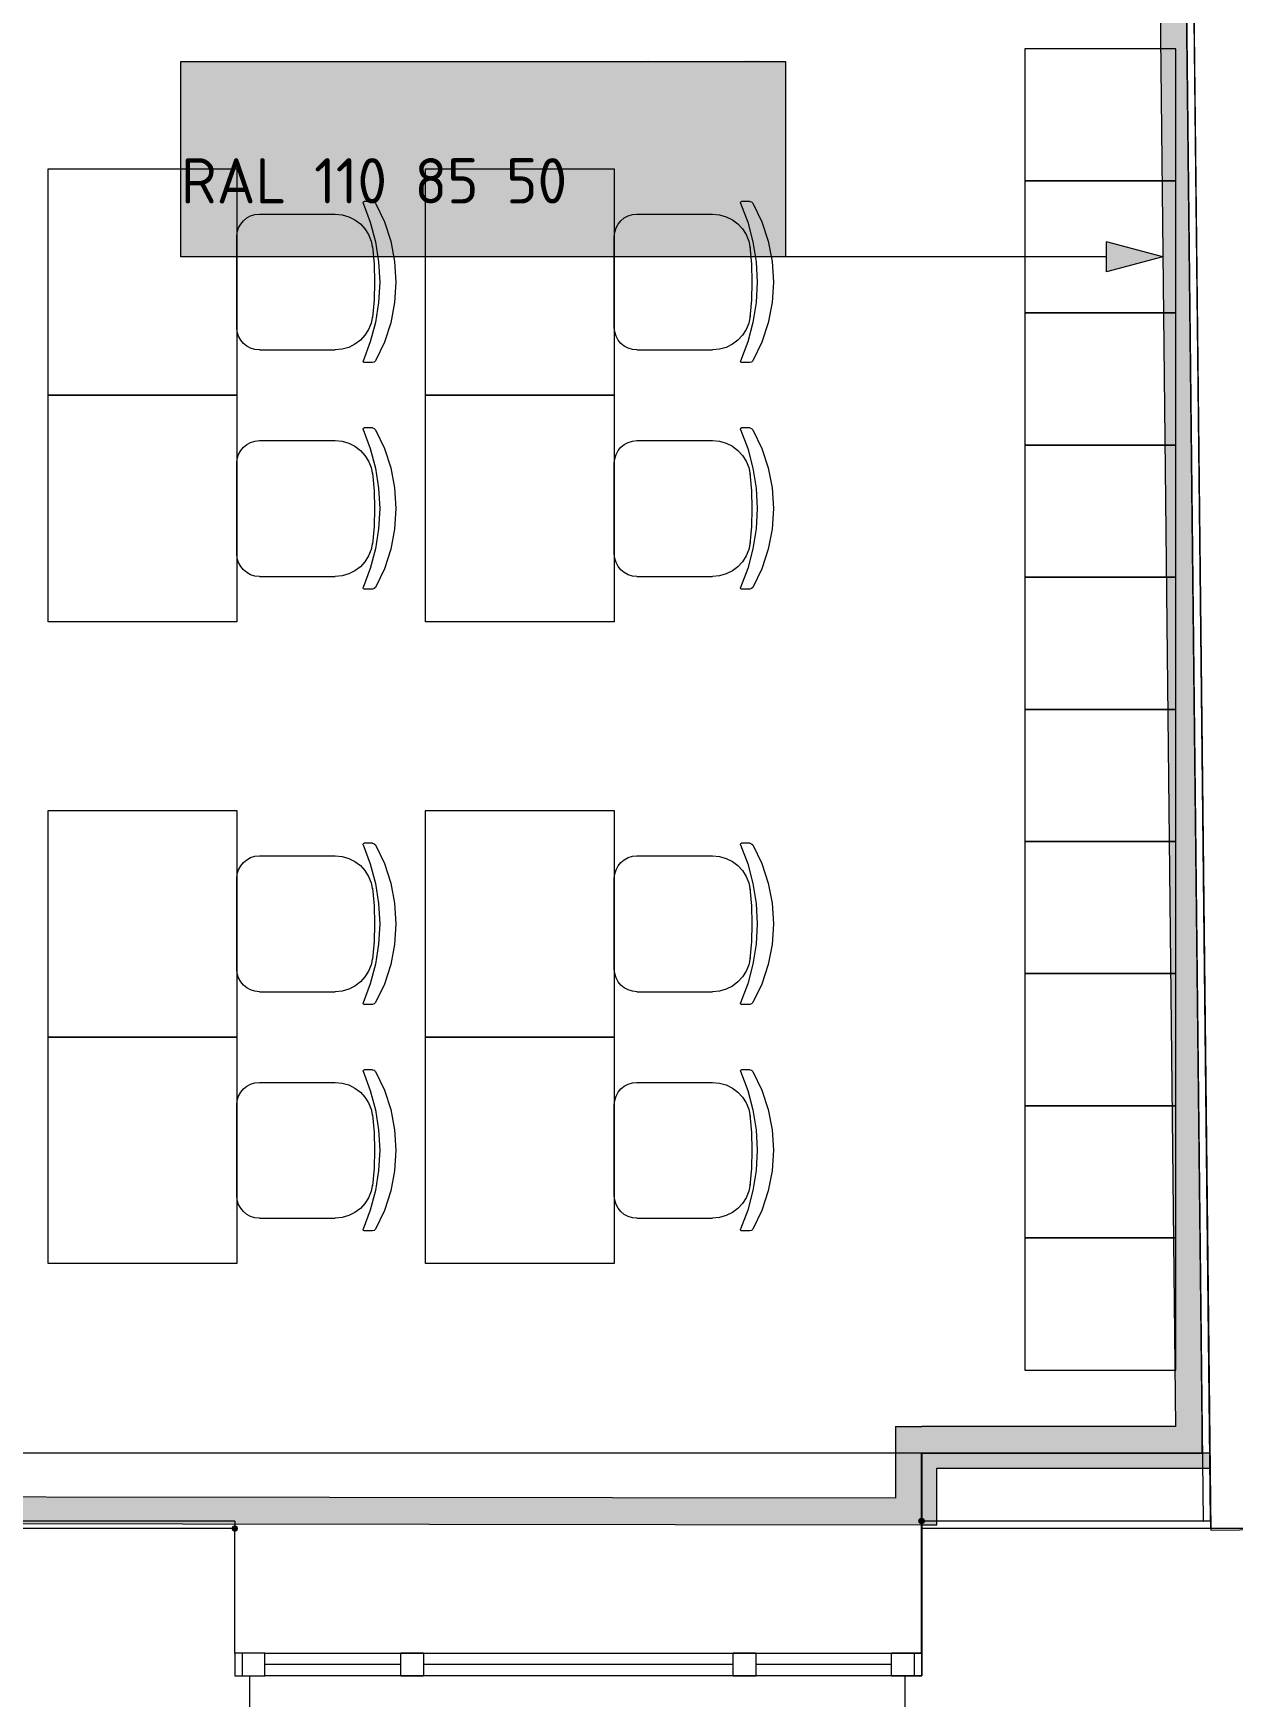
# Model space of a CAD drawing. Header units: millimetres. Extents: x 0 to 1189, y 0 to 841.
# Drawn here: x 688.58 to 720.36, y 307.45 to 351.51 of the extents above; entities that cross this region are included whole.
import ezdxf

# ---------------------------------------------------------------- set-up
doc = ezdxf.new("R2010")
doc.units = ezdxf.units.MM

msp = doc.modelspace()

# ---------------------------------------------------------------- hatches: boundary and pattern name
at = {"true_color": 0xdcd214}
h = msp.add_hatch(color=52, dxfattribs=at)
h.dxf.hatch_style = 2
h.paths.add_polyline_path([(718.346097, 360.418321), (719.046099, 360.418321), (719.544099, 314.604251), (718.844098, 314.604251)])
at = {"true_color": 0xffffff}
h = msp.add_hatch(color=7, dxfattribs=at)
h.dxf.hatch_style = 2
h.paths.add_polyline_path([(692.493058, 350.769307), (708.507082, 350.769307), (708.507082, 345.592299), (692.493058, 345.592299)])
at = {"true_color": 0x0077b0}
h = msp.add_hatch(color=144, dxfattribs=at)
h.paths.add_polyline_path([(705.275293, 349.373292), (705.275293, 350.180271), (705.245803, 350.336954), (705.156782, 350.468006), (705.028142, 350.554409), (704.871804, 350.583761), (704.715328, 350.554409), (704.58407, 350.468006), (704.496633, 350.336954), (704.468314, 350.180271), (704.468314, 349.373292), (704.496633, 349.216954), (704.58407, 349.088314), (704.715328, 348.999293), (704.871804, 348.969802), (705.028142, 348.999293), (705.156782, 349.088314), (705.245803, 349.216954)])
h.paths.add_polyline_path([(705.475936, 349.373292), (705.464782, 349.252636), (705.431356, 349.14061), (705.375709, 349.037576), (705.297893, 348.943895), (705.206125, 348.866596), (705.104072, 348.812086), (704.992408, 348.779797), (704.871804, 348.76916), (704.750071, 348.779797), (704.638364, 348.812086), (704.536165, 348.866596), (704.442958, 348.943895), (704.365228, 349.037576), (704.309771, 349.14061), (704.276534, 349.252636), (704.265467, 349.373292), (704.265467, 350.180271), (704.276534, 350.302004), (704.309771, 350.413711), (704.365228, 350.51591), (704.442958, 350.609117), (704.536165, 350.686933), (704.638364, 350.74258), (704.750071, 350.776006), (704.871804, 350.787159), (704.99246, 350.776049), (705.104486, 350.742924), (705.20752, 350.688096), (705.301201, 350.611873), (705.377105, 350.518235), (705.43177, 350.415089), (705.464834, 350.302434), (705.475936, 350.180271)])
h = msp.add_hatch(color=144, dxfattribs=at)
h.dxf.hatch_style = 2
h.paths.add_polyline_path([(707.800005, 349.776782), (707.596607, 349.776782), (707.523088, 349.802069), (707.497939, 349.878205), (707.523088, 349.954342), (707.596607, 349.979629), (707.800005, 349.979629), (707.916932, 350.002367), (708.014428, 350.067272), (708.080574, 350.165182), (708.102071, 350.281695), (708.080574, 350.398621), (708.014428, 350.496118), (707.916932, 350.562263), (707.800005, 350.583761), (707.396516, 350.583761), (707.320379, 350.609255), (707.295092, 350.685184), (707.320379, 350.761597), (707.396516, 350.787159), (707.800005, 350.787159), (707.900438, 350.778125), (707.993688, 350.750848), (708.07898, 350.705071), (708.155539, 350.640536), (708.220505, 350.562065), (708.267229, 350.475792), (708.295453, 350.38218), (708.304918, 350.281695), (708.292292, 350.162684), (708.254344, 350.055559), (708.190972, 349.960629), (708.102071, 349.878205), (708.190972, 349.795781), (708.254344, 349.700852), (708.292292, 349.593727), (708.304918, 349.474716), (708.304918, 349.271317), (708.295453, 349.171272), (708.267229, 349.078668), (708.220505, 348.993505), (708.155539, 348.915783), (708.077818, 348.851248), (707.992655, 348.805471), (707.900051, 348.778195), (707.800005, 348.76916), (707.396516, 348.76916), (707.320379, 348.793069), (707.295092, 348.867828), (707.320379, 348.94424), (707.396516, 348.969802), (707.800005, 348.969802), (707.916932, 348.992609), (708.014428, 349.059651), (708.080574, 349.156527), (708.102071, 349.274073), (708.102071, 349.474716), (708.080574, 349.591642), (708.014428, 349.689138), (707.916932, 349.755284)])
h = msp.add_hatch(color=144, dxfattribs=at)
h.dxf.hatch_style = 2
h.paths.add_polyline_path([(706.788918, 349.271317), (705.981939, 349.271317), (705.905802, 349.29688), (705.880515, 349.373292), (705.905802, 349.449429), (705.981939, 349.474716), (706.788918, 349.474716), (706.865055, 349.449429), (706.890342, 349.373292), (706.865055, 349.29688)])
h = msp.add_hatch(color=144, dxfattribs=at)
h.dxf.hatch_style = 2
h.paths.add_polyline_path([(718.507098, 345.592299), (717.014095, 345.192298), (717.014095, 345.992299)])
at = {"true_color": 0xf1d696}
h = msp.add_hatch(color=41, dxfattribs=at)
h.dxf.hatch_style = 2
h.paths.add_polyline_path([(711.419087, 314.604251), (712.119088, 314.604251), (712.119088, 313.90425)])
h = msp.add_hatch(color=41, dxfattribs=at)
h.dxf.hatch_style = 2
h.paths.add_polyline_path([(711.419087, 313.90425), (711.419087, 314.604251), (712.119088, 313.90425)])
h = msp.add_hatch(color=41, dxfattribs=at)
h.dxf.hatch_style = 2
h.paths.add_polyline_path([(718.844098, 314.604251), (718.851098, 313.90425), (712.119088, 313.90425), (712.119088, 314.604251)])
h = msp.add_hatch(color=41, dxfattribs=at)
h.dxf.hatch_style = 2
h.paths.add_polyline_path([(718.844098, 314.604251), (719.544099, 314.604251), (719.551099, 313.90425)])
h = msp.add_hatch(color=41, dxfattribs=at)
h.dxf.hatch_style = 2
h.paths.add_polyline_path([(719.551099, 313.90425), (718.851098, 313.90425), (718.844098, 314.604251)])
h = msp.add_hatch(color=41, dxfattribs=at)
h.dxf.hatch_style = 2
h.paths.add_polyline_path([(711.419087, 313.90425), (712.119088, 313.90425), (712.119088, 312.704248), (711.419087, 312.705248)])
h = msp.add_hatch(color=7)
h.dxf.hatch_style = 2
h.paths.add_polyline_path([(712.519089, 312.004247), (712.119088, 312.004247), (712.119088, 313.90425), (712.519089, 313.90425)])
h = msp.add_hatch(color=7)
h.dxf.hatch_style = 2
h.paths.add_polyline_path([(719.7511, 313.90425), (719.7551, 313.50425), (712.519089, 313.50425), (712.519089, 313.90425)])
h = msp.add_hatch(color=41, dxfattribs=at)
h.dxf.hatch_style = 2
h.paths.add_polyline_path([(711.419087, 312.705248), (711.419087, 312.005247), (666.419018, 312.063247), (666.419018, 312.763249)])
h = msp.add_hatch(color=41, dxfattribs=at)
h.dxf.hatch_style = 2
h.paths.add_polyline_path([(711.419087, 312.705248), (712.119088, 312.704248), (712.119088, 312.004247)])
h = msp.add_hatch(color=41, dxfattribs=at)
h.dxf.hatch_style = 2
h.paths.add_polyline_path([(712.119088, 312.004247), (711.419087, 312.005247), (711.419087, 312.705248)])
h = msp.add_hatch(color=7)
h.dxf.hatch_style = 2
h.paths.add_polyline_path([(693.91906, 311.994247), (693.855498, 311.96781), (693.82906, 311.904247), (693.855498, 311.840685), (693.91906, 311.814247), (693.982623, 311.840685), (694.00906, 311.904247), (693.982623, 311.96781)])
h = msp.add_hatch(color=7)
h.dxf.hatch_style = 2
h.paths.add_polyline_path([(712.109088, 312.194248), (712.045525, 312.16781), (712.019088, 312.104248), (712.045525, 312.040685), (712.109088, 312.014247), (712.119088, 312.014247), (712.182651, 312.040685), (712.209088, 312.104248), (712.182651, 312.16781), (712.119088, 312.194248)])

# ---------------------------------------------------------------- linework, layer by layer
at = {"color": 7, "lineweight": 0}
for points in [[(719.118099, 371.398338), (719.7731, 311.862247)], [(719.7711, 312.105248), (719.127099, 371.410338)], [(719.038099, 361.118322), (719.571099, 312.102248)], [(719.544099, 314.604251), (719.038099, 361.118322)], [(718.346097, 360.418321), (718.844098, 314.604251)], [(711.419087, 314.604251), (712.119088, 314.604251)], [(711.419087, 314.604251), (711.419087, 312.705248)], [(718.844098, 314.604251), (712.119088, 314.604251)], [(719.551099, 313.90425), (719.544099, 314.604251)], [(712.109088, 313.90425), (665.719017, 313.90425)], [(712.109088, 308.604242), (712.109088, 313.90425)], [(719.7511, 313.90425), (712.119088, 313.90425)], [(712.119088, 313.90425), (712.119088, 311.904247)], [(712.119088, 312.704248), (712.119088, 313.90425)], [(712.119088, 313.90425), (719.551099, 313.90425)], [(712.519089, 313.50425), (719.7551, 313.50425)], [(712.519089, 312.004247), (712.519089, 313.50425)], [(711.419087, 312.705248), (666.419018, 312.763249)], [(712.119088, 312.004247), (712.119088, 312.704248)], [(666.419018, 312.063247), (712.119088, 312.004247)], [(693.91906, 312.104248), (683.919045, 312.104248)], [(693.91906, 312.104248), (693.91906, 311.904247)], [(719.7731, 312.104248), (712.119088, 312.104248)], [(712.119088, 312.004247), (712.519089, 312.004247)], [(719.571099, 312.102248), (719.7711, 312.105248)], [(719.7731, 311.904247), (719.7731, 312.104248)], [(693.91906, 311.904247), (683.919045, 311.904247)], [(693.91906, 308.604242), (693.91906, 311.904247)], [(712.119088, 311.904247), (712.119088, 308.604242)], [(723.573105, 311.904247), (712.119088, 311.904247)], [(719.7731, 311.862247), (723.573105, 311.904247)], [(694.719061, 308.604242), (693.91906, 308.604242)], [(693.91906, 308.604242), (693.91906, 308.004241)], [(694.719061, 308.604242), (693.91906, 308.604242)], [(693.91906, 308.604242), (693.91906, 308.004241)], [(694.11906, 308.604242), (694.11906, 308.004241)], [(694.719061, 308.004241), (694.719061, 308.604242)], [(694.719061, 308.604242), (698.319067, 308.604242)], [(698.319067, 308.004241), (698.319067, 308.604242)], [(698.319067, 308.604242), (698.919068, 308.604242)], [(698.919068, 308.604242), (698.319067, 308.604242)], [(698.919068, 308.604242), (698.919068, 308.004241)], [(698.919068, 308.604242), (707.11908, 308.604242)], [(707.11908, 308.004241), (707.11908, 308.604242)], [(707.11908, 308.604242), (707.719081, 308.604242)], [(707.719081, 308.604242), (707.11908, 308.604242)], [(707.719081, 308.604242), (707.719081, 308.004241)], [(707.719081, 308.604242), (711.319087, 308.604242)], [(711.319087, 308.004241), (711.319087, 308.604242)], [(711.319087, 308.604242), (712.119088, 308.604242)], [(712.119088, 308.604242), (711.319087, 308.604242)], [(711.919088, 308.604242), (711.919088, 308.004241)], [(712.119088, 308.604242), (712.119088, 308.004241)], [(712.119088, 308.004241), (712.119088, 308.604242)], [(698.319067, 308.304242), (694.719061, 308.304242)], [(707.11908, 308.304242), (698.919068, 308.304242)], [(711.319087, 308.304242), (707.719081, 308.304242)], [(693.91906, 308.004241), (694.719061, 308.004241)], [(693.91906, 308.004241), (694.719061, 308.004241)], [(694.319061, 306.804239), (694.319061, 308.004241)], [(698.319067, 308.004241), (694.719061, 308.004241)], [(698.919068, 308.004241), (698.319067, 308.004241)], [(698.319067, 308.004241), (698.919068, 308.004241)], [(707.11908, 308.004241), (698.919068, 308.004241)], [(707.719081, 308.004241), (707.11908, 308.004241)], [(707.11908, 308.004241), (707.719081, 308.004241)], [(711.319087, 308.004241), (707.719081, 308.004241)], [(712.119088, 308.004241), (711.319087, 308.004241)], [(711.319087, 308.004241), (712.119088, 308.004241)], [(711.669087, 308.004241), (711.669087, 306.804239)]]:
    msp.add_lwpolyline(points, dxfattribs=at)
at = {"color": 144, "lineweight": 0, "true_color": 0x0077b0}
for points in [[(692.493058, 350.769307), (708.507082, 350.769307)], [(692.493058, 345.592299), (692.493058, 350.769307)], [(708.507082, 350.769307), (708.507082, 345.592299)], [(717.014095, 345.192298), (717.014095, 345.992299)], [(718.507098, 345.592299), (717.014095, 345.992299)], [(708.507082, 345.592299), (692.493058, 345.592299)], [(714.545092, 345.592299), (708.507082, 345.592299)], [(717.014095, 345.592299), (714.545092, 345.592299)], [(718.507098, 345.592299), (717.014095, 345.192298)]]:
    msp.add_lwpolyline(points, dxfattribs=at)
at = {"color": 253, "lineweight": 0, "true_color": 0x999999}
for points in [[(714.852092, 351.104307), (714.852092, 347.604302)], [(718.852098, 351.104307), (714.852092, 351.104307)], [(718.852098, 347.604302), (718.852098, 351.104307)], [(688.973053, 341.924293), (688.973053, 347.924302)], [(688.973053, 347.924302), (693.97306, 347.924302)], [(693.97306, 347.924302), (693.97306, 341.924293)], [(698.973068, 341.924293), (698.973068, 347.924302)], [(698.973068, 347.924302), (703.973076, 347.924302)], [(703.973076, 347.924302), (703.973076, 341.924293)], [(714.852092, 347.604302), (718.852098, 347.604302)], [(714.852092, 347.604302), (714.852092, 344.104296)], [(718.852098, 347.604302), (714.852092, 347.604302)], [(718.852098, 344.104296), (718.852098, 347.604302)], [(697.319065, 347.016301), (697.316065, 347.029301), (697.32469, 347.050676), (697.346065, 347.059301)], [(697.319065, 347.016301), (697.316065, 347.029301), (697.32469, 347.050676), (697.346065, 347.059301)], [(697.319065, 347.016301), (697.509581, 346.512659), (697.646941, 345.993174), (697.730113, 345.462252), (697.758066, 344.924298), (697.730113, 344.386484), (697.646941, 343.855796), (697.509581, 343.336358), (697.319065, 342.832294)], [(697.319065, 347.016301), (697.509581, 346.512659), (697.646941, 345.993174), (697.730113, 345.462252), (697.758066, 344.924298), (697.730113, 344.386484), (697.646941, 343.855796), (697.509581, 343.336358), (697.319065, 342.832294)], [(697.563066, 347.059301), (697.346065, 347.059301)], [(697.563066, 347.059301), (697.346065, 347.059301)], [(697.563066, 347.059301), (697.611066, 347.046676), (697.647066, 347.012301)], [(697.563066, 347.059301), (697.611066, 347.046676), (697.647066, 347.012301)], [(697.647066, 347.012301), (697.881363, 346.519269), (698.050691, 346.002799), (698.153457, 345.46908), (698.188067, 344.924298), (698.153457, 344.379937), (698.050691, 343.846171), (697.881363, 343.329467), (697.647066, 342.836294)], [(697.647066, 347.012301), (697.881363, 346.519269), (698.050691, 346.002799), (698.153457, 345.46908), (698.188067, 344.924298), (698.153457, 344.379937), (698.050691, 343.846171), (697.881363, 343.329467), (697.647066, 342.836294)], [(707.319081, 347.016301), (707.316081, 347.029301), (707.324706, 347.050676), (707.346081, 347.059301)], [(707.319081, 347.016301), (707.316081, 347.029301), (707.324706, 347.050676), (707.346081, 347.059301)], [(707.319081, 347.016301), (707.509597, 346.512659), (707.646956, 345.993174), (707.730128, 345.462252), (707.758081, 344.924298), (707.730128, 344.386484), (707.646956, 343.855796), (707.509597, 343.336358), (707.319081, 342.832294)], [(707.319081, 347.016301), (707.509597, 346.512659), (707.646956, 345.993174), (707.730128, 345.462252), (707.758081, 344.924298), (707.730128, 344.386484), (707.646956, 343.855796), (707.509597, 343.336358), (707.319081, 342.832294)], [(707.563081, 347.059301), (707.346081, 347.059301)], [(707.563081, 347.059301), (707.346081, 347.059301)], [(707.563081, 347.059301), (707.611081, 347.046676), (707.647081, 347.012301)], [(707.563081, 347.059301), (707.611081, 347.046676), (707.647081, 347.012301)], [(707.647081, 347.012301), (707.881378, 346.519269), (708.050707, 346.002799), (708.153473, 345.46908), (708.188082, 344.924298), (708.153473, 344.379937), (708.050707, 343.846171), (707.881378, 343.329467), (707.647081, 342.836294)], [(707.647081, 347.012301), (707.881378, 346.519269), (708.050707, 346.002799), (708.153473, 345.46908), (708.188082, 344.924298), (708.153473, 344.379937), (708.050707, 343.846171), (707.881378, 343.329467), (707.647081, 342.836294)], [(693.97306, 346.124299), (693.985224, 346.245401), (694.020123, 346.358112), (694.075365, 346.460042), (694.148561, 346.5488), (694.237318, 346.621996), (694.339248, 346.677238), (694.451959, 346.712136), (694.573061, 346.7243)], [(693.97306, 346.124299), (693.985224, 346.245401), (694.020123, 346.358112), (694.075365, 346.460042), (694.148561, 346.5488), (694.237318, 346.621996), (694.339248, 346.677238), (694.451959, 346.712136), (694.573061, 346.7243)], [(694.573061, 346.7243), (696.576064, 346.7243)], [(694.573061, 346.7243), (696.576064, 346.7243)], [(696.576064, 346.7243), (696.763973, 346.706587), (696.940643, 346.655535), (697.102618, 346.574271), (697.24644, 346.465925), (697.368653, 346.333626), (697.4658, 346.180503), (697.534423, 346.009684), (697.571066, 345.824299)], [(696.576064, 346.7243), (696.763973, 346.706587), (696.940643, 346.655535), (697.102618, 346.574271), (697.24644, 346.465925), (697.368653, 346.333626), (697.4658, 346.180503), (697.534423, 346.009684), (697.571066, 345.824299)], [(703.973076, 346.124299), (703.98524, 346.245401), (704.020138, 346.358112), (704.07538, 346.460042), (704.148576, 346.5488), (704.237334, 346.621996), (704.339264, 346.677238), (704.451975, 346.712136), (704.573076, 346.7243)], [(703.973076, 346.124299), (703.98524, 346.245401), (704.020138, 346.358112), (704.07538, 346.460042), (704.148576, 346.5488), (704.237334, 346.621996), (704.339264, 346.677238), (704.451975, 346.712136), (704.573076, 346.7243)], [(704.573076, 346.7243), (706.576079, 346.7243)], [(704.573076, 346.7243), (706.576079, 346.7243)], [(706.576079, 346.7243), (706.763988, 346.706587), (706.940658, 346.655535), (707.102633, 346.574271), (707.246456, 346.465925), (707.368669, 346.333626), (707.465815, 346.180503), (707.534438, 346.009684), (707.571081, 345.824299)], [(706.576079, 346.7243), (706.763988, 346.706587), (706.940658, 346.655535), (707.102633, 346.574271), (707.246456, 346.465925), (707.368669, 346.333626), (707.465815, 346.180503), (707.534438, 346.009684), (707.571081, 345.824299)], [(693.97306, 343.723296), (693.97306, 346.124299)], [(693.97306, 343.723296), (693.97306, 346.124299)], [(703.973076, 343.723296), (703.973076, 346.124299)], [(703.973076, 343.723296), (703.973076, 346.124299)], [(697.566066, 345.865299), (697.607441, 345.395923), (697.621066, 344.924298), (697.607441, 344.453047), (697.566066, 343.983296)], [(697.566066, 345.865299), (697.607441, 345.395923), (697.621066, 344.924298), (697.607441, 344.453047), (697.566066, 343.983296)], [(707.566081, 345.865299), (707.607456, 345.395923), (707.621081, 344.924298), (707.607456, 344.453047), (707.566081, 343.983296)], [(707.566081, 345.865299), (707.607456, 345.395923), (707.621081, 344.924298), (707.607456, 344.453047), (707.566081, 343.983296)], [(694.573061, 343.124295), (694.451959, 343.1365), (694.339248, 343.171498), (694.237318, 343.226863), (694.148561, 343.30017), (694.075365, 343.388993), (694.020123, 343.490905), (693.985224, 343.603481), (693.97306, 343.724296)], [(694.573061, 343.124295), (694.451959, 343.1365), (694.339248, 343.171498), (694.237318, 343.226863), (694.148561, 343.30017), (694.075365, 343.388993), (694.020123, 343.490905), (693.985224, 343.603481), (693.97306, 343.724296)], [(697.571066, 344.024296), (697.534423, 343.838911), (697.4658, 343.668093), (697.368653, 343.514969), (697.24644, 343.38267), (697.102618, 343.274324), (696.940643, 343.193061), (696.763973, 343.142008), (696.576064, 343.124295)], [(697.571066, 344.024296), (697.534423, 343.838911), (697.4658, 343.668093), (697.368653, 343.514969), (697.24644, 343.38267), (697.102618, 343.274324), (696.940643, 343.193061), (696.763973, 343.142008), (696.576064, 343.124295)], [(704.573076, 343.124295), (704.451975, 343.1365), (704.339264, 343.171498), (704.237334, 343.226863), (704.148576, 343.30017), (704.07538, 343.388993), (704.020138, 343.490905), (703.98524, 343.603481), (703.973076, 343.724296)], [(704.573076, 343.124295), (704.451975, 343.1365), (704.339264, 343.171498), (704.237334, 343.226863), (704.148576, 343.30017), (704.07538, 343.388993), (704.020138, 343.490905), (703.98524, 343.603481), (703.973076, 343.724296)], [(707.571081, 344.024296), (707.534438, 343.838911), (707.465815, 343.668093), (707.368669, 343.514969), (707.246456, 343.38267), (707.102633, 343.274324), (706.940658, 343.193061), (706.763988, 343.142008), (706.576079, 343.124295)], [(707.571081, 344.024296), (707.534438, 343.838911), (707.465815, 343.668093), (707.368669, 343.514969), (707.246456, 343.38267), (707.102633, 343.274324), (706.940658, 343.193061), (706.763988, 343.142008), (706.576079, 343.124295)], [(714.852092, 344.104296), (718.852098, 344.104296)], [(714.852092, 344.104296), (714.852092, 340.604291)], [(718.852098, 344.104296), (714.852092, 344.104296)], [(718.852098, 340.604291), (718.852098, 344.104296)], [(694.573061, 343.124295), (696.576064, 343.124295)], [(694.573061, 343.124295), (696.576064, 343.124295)], [(697.346065, 342.789294), (697.32469, 342.798294), (697.316065, 342.819294), (697.319065, 342.832294)], [(697.346065, 342.789294), (697.32469, 342.798294), (697.316065, 342.819294), (697.319065, 342.832294)], [(697.647066, 342.836294), (697.611066, 342.801919), (697.563066, 342.789294)], [(697.647066, 342.836294), (697.611066, 342.801919), (697.563066, 342.789294)], [(704.573076, 343.124295), (706.576079, 343.124295)], [(704.573076, 343.124295), (706.576079, 343.124295)], [(707.346081, 342.789294), (707.324706, 342.798294), (707.316081, 342.819294), (707.319081, 342.832294)], [(707.346081, 342.789294), (707.324706, 342.798294), (707.316081, 342.819294), (707.319081, 342.832294)], [(707.647081, 342.836294), (707.611081, 342.801919), (707.563081, 342.789294)], [(707.647081, 342.836294), (707.611081, 342.801919), (707.563081, 342.789294)], [(697.563066, 342.789294), (697.346065, 342.789294)], [(697.563066, 342.789294), (697.346065, 342.789294)], [(707.563081, 342.789294), (707.346081, 342.789294)], [(707.563081, 342.789294), (707.346081, 342.789294)], [(688.973053, 335.924284), (688.973053, 341.924293)], [(688.973053, 341.924293), (693.97306, 341.924293)], [(693.97306, 341.924293), (688.973053, 341.924293)], [(693.97306, 341.924293), (693.97306, 335.924284)], [(698.973068, 335.924284), (698.973068, 341.924293)], [(698.973068, 341.924293), (703.973076, 341.924293)], [(703.973076, 341.924293), (698.973068, 341.924293)], [(703.973076, 341.924293), (703.973076, 335.924284)], [(693.97306, 340.12429), (693.985224, 340.245392), (694.020123, 340.358103), (694.075365, 340.460033), (694.148561, 340.548791), (694.237318, 340.621986), (694.339248, 340.677229), (694.451959, 340.712127), (694.573061, 340.724291)], [(693.97306, 340.12429), (693.985224, 340.245392), (694.020123, 340.358103), (694.075365, 340.460033), (694.148561, 340.548791), (694.237318, 340.621986), (694.339248, 340.677229), (694.451959, 340.712127), (694.573061, 340.724291)], [(694.573061, 340.724291), (696.576064, 340.724291)], [(694.573061, 340.724291), (696.576064, 340.724291)], [(696.576064, 340.724291), (696.763973, 340.706578), (696.940643, 340.655526), (697.102618, 340.574262), (697.24644, 340.465916), (697.368653, 340.333617), (697.4658, 340.180494), (697.534423, 340.009675), (697.571066, 339.82429)], [(696.576064, 340.724291), (696.763973, 340.706578), (696.940643, 340.655526), (697.102618, 340.574262), (697.24644, 340.465916), (697.368653, 340.333617), (697.4658, 340.180494), (697.534423, 340.009675), (697.571066, 339.82429)], [(697.319065, 341.016292), (697.316065, 341.029292), (697.32469, 341.050667), (697.346065, 341.059292)], [(697.319065, 341.016292), (697.316065, 341.029292), (697.32469, 341.050667), (697.346065, 341.059292)], [(697.319065, 341.016292), (697.509581, 340.51265), (697.646941, 339.993165), (697.730113, 339.462242), (697.758066, 338.924288), (697.730113, 338.386475), (697.646941, 337.855787), (697.509581, 337.336349), (697.319065, 336.832285)], [(697.319065, 341.016292), (697.509581, 340.51265), (697.646941, 339.993165), (697.730113, 339.462242), (697.758066, 338.924288), (697.730113, 338.386475), (697.646941, 337.855787), (697.509581, 337.336349), (697.319065, 336.832285)], [(697.563066, 341.059292), (697.346065, 341.059292)], [(697.563066, 341.059292), (697.346065, 341.059292)], [(697.563066, 341.059292), (697.611066, 341.046667), (697.647066, 341.012292)], [(697.563066, 341.059292), (697.611066, 341.046667), (697.647066, 341.012292)], [(697.647066, 341.012292), (697.881363, 340.51926), (698.050691, 340.00279), (698.153457, 339.469071), (698.188067, 338.924288), (698.153457, 338.379928), (698.050691, 337.846162), (697.881363, 337.329458), (697.647066, 336.836285)], [(697.647066, 341.012292), (697.881363, 340.51926), (698.050691, 340.00279), (698.153457, 339.469071), (698.188067, 338.924288), (698.153457, 338.379928), (698.050691, 337.846162), (697.881363, 337.329458), (697.647066, 336.836285)], [(703.973076, 340.12429), (703.98524, 340.245392), (704.020138, 340.358103), (704.07538, 340.460033), (704.148576, 340.548791), (704.237334, 340.621986), (704.339264, 340.677229), (704.451975, 340.712127), (704.573076, 340.724291)], [(703.973076, 340.12429), (703.98524, 340.245392), (704.020138, 340.358103), (704.07538, 340.460033), (704.148576, 340.548791), (704.237334, 340.621986), (704.339264, 340.677229), (704.451975, 340.712127), (704.573076, 340.724291)], [(704.573076, 340.724291), (706.576079, 340.724291)], [(704.573076, 340.724291), (706.576079, 340.724291)], [(706.576079, 340.724291), (706.763988, 340.706578), (706.940658, 340.655526), (707.102633, 340.574262), (707.246456, 340.465916), (707.368669, 340.333617), (707.465815, 340.180494), (707.534438, 340.009675), (707.571081, 339.82429)], [(706.576079, 340.724291), (706.763988, 340.706578), (706.940658, 340.655526), (707.102633, 340.574262), (707.246456, 340.465916), (707.368669, 340.333617), (707.465815, 340.180494), (707.534438, 340.009675), (707.571081, 339.82429)], [(707.319081, 341.016292), (707.316081, 341.029292), (707.324706, 341.050667), (707.346081, 341.059292)], [(707.319081, 341.016292), (707.316081, 341.029292), (707.324706, 341.050667), (707.346081, 341.059292)], [(707.319081, 341.016292), (707.509597, 340.51265), (707.646956, 339.993165), (707.730128, 339.462242), (707.758081, 338.924288), (707.730128, 338.386475), (707.646956, 337.855787), (707.509597, 337.336349), (707.319081, 336.832285)], [(707.319081, 341.016292), (707.509597, 340.51265), (707.646956, 339.993165), (707.730128, 339.462242), (707.758081, 338.924288), (707.730128, 338.386475), (707.646956, 337.855787), (707.509597, 337.336349), (707.319081, 336.832285)], [(707.563081, 341.059292), (707.346081, 341.059292)], [(707.563081, 341.059292), (707.346081, 341.059292)], [(707.563081, 341.059292), (707.611081, 341.046667), (707.647081, 341.012292)], [(707.563081, 341.059292), (707.611081, 341.046667), (707.647081, 341.012292)], [(707.647081, 341.012292), (707.881378, 340.51926), (708.050707, 340.00279), (708.153473, 339.469071), (708.188082, 338.924288), (708.153473, 338.379928), (708.050707, 337.846162), (707.881378, 337.329458), (707.647081, 336.836285)], [(707.647081, 341.012292), (707.881378, 340.51926), (708.050707, 340.00279), (708.153473, 339.469071), (708.188082, 338.924288), (708.153473, 338.379928), (708.050707, 337.846162), (707.881378, 337.329458), (707.647081, 336.836285)], [(714.852092, 340.604291), (718.852098, 340.604291)], [(714.852092, 340.604291), (714.852092, 337.104286)], [(718.852098, 340.604291), (714.852092, 340.604291)], [(718.852098, 337.104286), (718.852098, 340.604291)], [(693.97306, 337.723287), (693.97306, 340.12429)], [(693.97306, 337.723287), (693.97306, 340.12429)], [(697.566066, 339.86529), (697.607441, 339.395914), (697.621066, 338.924288), (697.607441, 338.453038), (697.566066, 337.983287)], [(697.566066, 339.86529), (697.607441, 339.395914), (697.621066, 338.924288), (697.607441, 338.453038), (697.566066, 337.983287)], [(703.973076, 337.723287), (703.973076, 340.12429)], [(703.973076, 337.723287), (703.973076, 340.12429)], [(707.566081, 339.86529), (707.607456, 339.395914), (707.621081, 338.924288), (707.607456, 338.453038), (707.566081, 337.983287)], [(707.566081, 339.86529), (707.607456, 339.395914), (707.621081, 338.924288), (707.607456, 338.453038), (707.566081, 337.983287)], [(697.571066, 338.024287), (697.534423, 337.838902), (697.4658, 337.668083), (697.368653, 337.51496), (697.24644, 337.382661), (697.102618, 337.274315), (696.940643, 337.193051), (696.763973, 337.141999), (696.576064, 337.124286)], [(697.571066, 338.024287), (697.534423, 337.838902), (697.4658, 337.668083), (697.368653, 337.51496), (697.24644, 337.382661), (697.102618, 337.274315), (696.940643, 337.193051), (696.763973, 337.141999), (696.576064, 337.124286)], [(707.571081, 338.024287), (707.534438, 337.838902), (707.465815, 337.668083), (707.368669, 337.51496), (707.246456, 337.382661), (707.102633, 337.274315), (706.940658, 337.193051), (706.763988, 337.141999), (706.576079, 337.124286)], [(707.571081, 338.024287), (707.534438, 337.838902), (707.465815, 337.668083), (707.368669, 337.51496), (707.246456, 337.382661), (707.102633, 337.274315), (706.940658, 337.193051), (706.763988, 337.141999), (706.576079, 337.124286)], [(694.573061, 337.124286), (694.451959, 337.136491), (694.339248, 337.171489), (694.237318, 337.226854), (694.148561, 337.300161), (694.075365, 337.388983), (694.020123, 337.490896), (693.985224, 337.603472), (693.97306, 337.724287)], [(694.573061, 337.124286), (694.451959, 337.136491), (694.339248, 337.171489), (694.237318, 337.226854), (694.148561, 337.300161), (694.075365, 337.388983), (694.020123, 337.490896), (693.985224, 337.603472), (693.97306, 337.724287)], [(704.573076, 337.124286), (704.451975, 337.136491), (704.339264, 337.171489), (704.237334, 337.226854), (704.148576, 337.300161), (704.07538, 337.388983), (704.020138, 337.490896), (703.98524, 337.603472), (703.973076, 337.724287)], [(704.573076, 337.124286), (704.451975, 337.136491), (704.339264, 337.171489), (704.237334, 337.226854), (704.148576, 337.300161), (704.07538, 337.388983), (704.020138, 337.490896), (703.98524, 337.603472), (703.973076, 337.724287)], [(694.573061, 337.124286), (696.576064, 337.124286)], [(694.573061, 337.124286), (696.576064, 337.124286)], [(704.573076, 337.124286), (706.576079, 337.124286)], [(704.573076, 337.124286), (706.576079, 337.124286)], [(714.852092, 337.104286), (718.852098, 337.104286)], [(714.852092, 337.104286), (714.852092, 333.60428)], [(718.852098, 337.104286), (714.852092, 337.104286)], [(718.852098, 333.60428), (718.852098, 337.104286)], [(697.346065, 336.789285), (697.32469, 336.798285), (697.316065, 336.819285), (697.319065, 336.832285)], [(697.346065, 336.789285), (697.32469, 336.798285), (697.316065, 336.819285), (697.319065, 336.832285)], [(697.563066, 336.789285), (697.346065, 336.789285)], [(697.563066, 336.789285), (697.346065, 336.789285)], [(697.647066, 336.836285), (697.611066, 336.80191), (697.563066, 336.789285)], [(697.647066, 336.836285), (697.611066, 336.80191), (697.563066, 336.789285)], [(707.346081, 336.789285), (707.324706, 336.798285), (707.316081, 336.819285), (707.319081, 336.832285)], [(707.346081, 336.789285), (707.324706, 336.798285), (707.316081, 336.819285), (707.319081, 336.832285)], [(707.563081, 336.789285), (707.346081, 336.789285)], [(707.563081, 336.789285), (707.346081, 336.789285)], [(707.647081, 336.836285), (707.611081, 336.80191), (707.563081, 336.789285)], [(707.647081, 336.836285), (707.611081, 336.80191), (707.563081, 336.789285)], [(693.97306, 335.924284), (688.973053, 335.924284)], [(703.973076, 335.924284), (698.973068, 335.924284)], [(714.852092, 333.60428), (718.852098, 333.60428)], [(714.852092, 333.60428), (714.852092, 330.104275)], [(718.852098, 333.60428), (714.852092, 333.60428)], [(718.852098, 330.104275), (718.852098, 333.60428)], [(688.973053, 324.924267), (688.973053, 330.924276)], [(688.973053, 330.924276), (693.97306, 330.924276)], [(693.97306, 330.924276), (693.97306, 324.924267)], [(698.973068, 324.924267), (698.973068, 330.924276)], [(698.973068, 330.924276), (703.973076, 330.924276)], [(703.973076, 330.924276), (703.973076, 324.924267)], [(697.319065, 330.016275), (697.316065, 330.029275), (697.32469, 330.05065), (697.346065, 330.059275)], [(697.319065, 330.016275), (697.316065, 330.029275), (697.32469, 330.05065), (697.346065, 330.059275)], [(697.563066, 330.059275), (697.346065, 330.059275)], [(697.563066, 330.059275), (697.346065, 330.059275)], [(697.563066, 330.059275), (697.611066, 330.04665), (697.647066, 330.012275)], [(697.563066, 330.059275), (697.611066, 330.04665), (697.647066, 330.012275)], [(707.319081, 330.016275), (707.316081, 330.029275), (707.324706, 330.05065), (707.346081, 330.059275)], [(707.319081, 330.016275), (707.316081, 330.029275), (707.324706, 330.05065), (707.346081, 330.059275)], [(707.563081, 330.059275), (707.346081, 330.059275)], [(707.563081, 330.059275), (707.346081, 330.059275)], [(707.563081, 330.059275), (707.611081, 330.04665), (707.647081, 330.012275)], [(707.563081, 330.059275), (707.611081, 330.04665), (707.647081, 330.012275)], [(714.852092, 330.104275), (718.852098, 330.104275)], [(714.852092, 330.104275), (714.852092, 326.60427)], [(718.852098, 330.104275), (714.852092, 330.104275)], [(718.852098, 326.60427), (718.852098, 330.104275)], [(693.97306, 329.124274), (693.985224, 329.245375), (694.020123, 329.358086), (694.075365, 329.460016), (694.148561, 329.548774), (694.237318, 329.62197), (694.339248, 329.677212), (694.451959, 329.71211), (694.573061, 329.724274)], [(693.97306, 329.124274), (693.985224, 329.245375), (694.020123, 329.358086), (694.075365, 329.460016), (694.148561, 329.548774), (694.237318, 329.62197), (694.339248, 329.677212), (694.451959, 329.71211), (694.573061, 329.724274)], [(694.573061, 329.724274), (696.576064, 329.724274)], [(694.573061, 329.724274), (696.576064, 329.724274)], [(696.576064, 329.724274), (696.763973, 329.706562), (696.940643, 329.655509), (697.102618, 329.574245), (697.24644, 329.465899), (697.368653, 329.3336), (697.4658, 329.180477), (697.534423, 329.009658), (697.571066, 328.824273)], [(696.576064, 329.724274), (696.763973, 329.706562), (696.940643, 329.655509), (697.102618, 329.574245), (697.24644, 329.465899), (697.368653, 329.3336), (697.4658, 329.180477), (697.534423, 329.009658), (697.571066, 328.824273)], [(697.319065, 330.016275), (697.509581, 329.512633), (697.646941, 328.993148), (697.730113, 328.462226), (697.758066, 327.924272), (697.730113, 327.386458), (697.646941, 326.85577), (697.509581, 326.336332), (697.319065, 325.832268)], [(697.319065, 330.016275), (697.509581, 329.512633), (697.646941, 328.993148), (697.730113, 328.462226), (697.758066, 327.924272), (697.730113, 327.386458), (697.646941, 326.85577), (697.509581, 326.336332), (697.319065, 325.832268)], [(697.647066, 330.012275), (697.881363, 329.519243), (698.050691, 329.002773), (698.153457, 328.469054), (698.188067, 327.924272), (698.153457, 327.379911), (698.050691, 326.846145), (697.881363, 326.329441), (697.647066, 325.836268)], [(697.647066, 330.012275), (697.881363, 329.519243), (698.050691, 329.002773), (698.153457, 328.469054), (698.188067, 327.924272), (698.153457, 327.379911), (698.050691, 326.846145), (697.881363, 326.329441), (697.647066, 325.836268)], [(703.973076, 329.124274), (703.98524, 329.245375), (704.020138, 329.358086), (704.07538, 329.460016), (704.148576, 329.548774), (704.237334, 329.62197), (704.339264, 329.677212), (704.451975, 329.71211), (704.573076, 329.724274)], [(703.973076, 329.124274), (703.98524, 329.245375), (704.020138, 329.358086), (704.07538, 329.460016), (704.148576, 329.548774), (704.237334, 329.62197), (704.339264, 329.677212), (704.451975, 329.71211), (704.573076, 329.724274)], [(704.573076, 329.724274), (706.576079, 329.724274)], [(704.573076, 329.724274), (706.576079, 329.724274)], [(706.576079, 329.724274), (706.763988, 329.706562), (706.940658, 329.655509), (707.102633, 329.574245), (707.246456, 329.465899), (707.368669, 329.3336), (707.465815, 329.180477), (707.534438, 329.009658), (707.571081, 328.824273)], [(706.576079, 329.724274), (706.763988, 329.706562), (706.940658, 329.655509), (707.102633, 329.574245), (707.246456, 329.465899), (707.368669, 329.3336), (707.465815, 329.180477), (707.534438, 329.009658), (707.571081, 328.824273)], [(707.319081, 330.016275), (707.509597, 329.512633), (707.646956, 328.993148), (707.730128, 328.462226), (707.758081, 327.924272), (707.730128, 327.386458), (707.646956, 326.85577), (707.509597, 326.336332), (707.319081, 325.832268)], [(707.319081, 330.016275), (707.509597, 329.512633), (707.646956, 328.993148), (707.730128, 328.462226), (707.758081, 327.924272), (707.730128, 327.386458), (707.646956, 326.85577), (707.509597, 326.336332), (707.319081, 325.832268)], [(707.647081, 330.012275), (707.881378, 329.519243), (708.050707, 329.002773), (708.153473, 328.469054), (708.188082, 327.924272), (708.153473, 327.379911), (708.050707, 326.846145), (707.881378, 326.329441), (707.647081, 325.836268)], [(707.647081, 330.012275), (707.881378, 329.519243), (708.050707, 329.002773), (708.153473, 328.469054), (708.188082, 327.924272), (708.153473, 327.379911), (708.050707, 326.846145), (707.881378, 326.329441), (707.647081, 325.836268)], [(693.97306, 326.72327), (693.97306, 329.124274)], [(693.97306, 326.72327), (693.97306, 329.124274)], [(697.566066, 328.865273), (697.607441, 328.395897), (697.621066, 327.924272), (697.607441, 327.453021), (697.566066, 326.98327)], [(697.566066, 328.865273), (697.607441, 328.395897), (697.621066, 327.924272), (697.607441, 327.453021), (697.566066, 326.98327)], [(703.973076, 326.72327), (703.973076, 329.124274)], [(703.973076, 326.72327), (703.973076, 329.124274)], [(707.566081, 328.865273), (707.607456, 328.395897), (707.621081, 327.924272), (707.607456, 327.453021), (707.566081, 326.98327)], [(707.566081, 328.865273), (707.607456, 328.395897), (707.621081, 327.924272), (707.607456, 327.453021), (707.566081, 326.98327)], [(697.571066, 327.02427), (697.534423, 326.838885), (697.4658, 326.668067), (697.368653, 326.514943), (697.24644, 326.382644), (697.102618, 326.274298), (696.940643, 326.193035), (696.763973, 326.141982), (696.576064, 326.124269)], [(697.571066, 327.02427), (697.534423, 326.838885), (697.4658, 326.668067), (697.368653, 326.514943), (697.24644, 326.382644), (697.102618, 326.274298), (696.940643, 326.193035), (696.763973, 326.141982), (696.576064, 326.124269)], [(707.571081, 327.02427), (707.534438, 326.838885), (707.465815, 326.668067), (707.368669, 326.514943), (707.246456, 326.382644), (707.102633, 326.274298), (706.940658, 326.193035), (706.763988, 326.141982), (706.576079, 326.124269)], [(707.571081, 327.02427), (707.534438, 326.838885), (707.465815, 326.668067), (707.368669, 326.514943), (707.246456, 326.382644), (707.102633, 326.274298), (706.940658, 326.193035), (706.763988, 326.141982), (706.576079, 326.124269)], [(694.573061, 326.124269), (694.451959, 326.136474), (694.339248, 326.171472), (694.237318, 326.226837), (694.148561, 326.300144), (694.075365, 326.388967), (694.020123, 326.490879), (693.985224, 326.603455), (693.97306, 326.72427)], [(694.573061, 326.124269), (694.451959, 326.136474), (694.339248, 326.171472), (694.237318, 326.226837), (694.148561, 326.300144), (694.075365, 326.388967), (694.020123, 326.490879), (693.985224, 326.603455), (693.97306, 326.72427)], [(704.573076, 326.124269), (704.451975, 326.136474), (704.339264, 326.171472), (704.237334, 326.226837), (704.148576, 326.300144), (704.07538, 326.388967), (704.020138, 326.490879), (703.98524, 326.603455), (703.973076, 326.72427)], [(704.573076, 326.124269), (704.451975, 326.136474), (704.339264, 326.171472), (704.237334, 326.226837), (704.148576, 326.300144), (704.07538, 326.388967), (704.020138, 326.490879), (703.98524, 326.603455), (703.973076, 326.72427)], [(714.852092, 326.60427), (718.852098, 326.60427)], [(714.852092, 326.60427), (714.852092, 323.104264)], [(718.852098, 326.60427), (714.852092, 326.60427)], [(718.852098, 323.104264), (718.852098, 326.60427)], [(694.573061, 326.124269), (696.576064, 326.124269)], [(694.573061, 326.124269), (696.576064, 326.124269)], [(704.573076, 326.124269), (706.576079, 326.124269)], [(704.573076, 326.124269), (706.576079, 326.124269)], [(697.346065, 325.789268), (697.32469, 325.798268), (697.316065, 325.819268), (697.319065, 325.832268)], [(697.346065, 325.789268), (697.32469, 325.798268), (697.316065, 325.819268), (697.319065, 325.832268)], [(697.563066, 325.789268), (697.346065, 325.789268)], [(697.563066, 325.789268), (697.346065, 325.789268)], [(697.647066, 325.836268), (697.611066, 325.801893), (697.563066, 325.789268)], [(697.647066, 325.836268), (697.611066, 325.801893), (697.563066, 325.789268)], [(707.346081, 325.789268), (707.324706, 325.798268), (707.316081, 325.819268), (707.319081, 325.832268)], [(707.346081, 325.789268), (707.324706, 325.798268), (707.316081, 325.819268), (707.319081, 325.832268)], [(707.563081, 325.789268), (707.346081, 325.789268)], [(707.563081, 325.789268), (707.346081, 325.789268)], [(707.647081, 325.836268), (707.611081, 325.801893), (707.563081, 325.789268)], [(707.647081, 325.836268), (707.611081, 325.801893), (707.563081, 325.789268)], [(688.973053, 318.924258), (688.973053, 324.924267)], [(688.973053, 324.924267), (693.97306, 324.924267)], [(693.97306, 324.924267), (688.973053, 324.924267)], [(693.97306, 324.924267), (693.97306, 318.924258)], [(698.973068, 318.924258), (698.973068, 324.924267)], [(698.973068, 324.924267), (703.973076, 324.924267)], [(703.973076, 324.924267), (698.973068, 324.924267)], [(703.973076, 324.924267), (703.973076, 318.924258)], [(697.319065, 324.016266), (697.316065, 324.029266), (697.32469, 324.050641), (697.346065, 324.059266)], [(697.319065, 324.016266), (697.316065, 324.029266), (697.32469, 324.050641), (697.346065, 324.059266)], [(697.319065, 324.016266), (697.509581, 323.512624), (697.646941, 322.993139), (697.730113, 322.462216), (697.758066, 321.924263), (697.730113, 321.386449), (697.646941, 320.855761), (697.509581, 320.336323), (697.319065, 319.832259)], [(697.319065, 324.016266), (697.509581, 323.512624), (697.646941, 322.993139), (697.730113, 322.462216), (697.758066, 321.924263), (697.730113, 321.386449), (697.646941, 320.855761), (697.509581, 320.336323), (697.319065, 319.832259)], [(697.563066, 324.059266), (697.346065, 324.059266)], [(697.563066, 324.059266), (697.346065, 324.059266)], [(697.563066, 324.059266), (697.611066, 324.046641), (697.647066, 324.012266)], [(697.563066, 324.059266), (697.611066, 324.046641), (697.647066, 324.012266)], [(697.647066, 324.012266), (697.881363, 323.519234), (698.050691, 323.002764), (698.153457, 322.469045), (698.188067, 321.924263), (698.153457, 321.379902), (698.050691, 320.846136), (697.881363, 320.329432), (697.647066, 319.836259)], [(697.647066, 324.012266), (697.881363, 323.519234), (698.050691, 323.002764), (698.153457, 322.469045), (698.188067, 321.924263), (698.153457, 321.379902), (698.050691, 320.846136), (697.881363, 320.329432), (697.647066, 319.836259)], [(707.319081, 324.016266), (707.316081, 324.029266), (707.324706, 324.050641), (707.346081, 324.059266)], [(707.319081, 324.016266), (707.316081, 324.029266), (707.324706, 324.050641), (707.346081, 324.059266)], [(707.319081, 324.016266), (707.509597, 323.512624), (707.646956, 322.993139), (707.730128, 322.462216), (707.758081, 321.924263), (707.730128, 321.386449), (707.646956, 320.855761), (707.509597, 320.336323), (707.319081, 319.832259)], [(707.319081, 324.016266), (707.509597, 323.512624), (707.646956, 322.993139), (707.730128, 322.462216), (707.758081, 321.924263), (707.730128, 321.386449), (707.646956, 320.855761), (707.509597, 320.336323), (707.319081, 319.832259)], [(707.563081, 324.059266), (707.346081, 324.059266)], [(707.563081, 324.059266), (707.346081, 324.059266)], [(707.563081, 324.059266), (707.611081, 324.046641), (707.647081, 324.012266)], [(707.563081, 324.059266), (707.611081, 324.046641), (707.647081, 324.012266)], [(707.647081, 324.012266), (707.881378, 323.519234), (708.050707, 323.002764), (708.153473, 322.469045), (708.188082, 321.924263), (708.153473, 321.379902), (708.050707, 320.846136), (707.881378, 320.329432), (707.647081, 319.836259)], [(707.647081, 324.012266), (707.881378, 323.519234), (708.050707, 323.002764), (708.153473, 322.469045), (708.188082, 321.924263), (708.153473, 321.379902), (708.050707, 320.846136), (707.881378, 320.329432), (707.647081, 319.836259)], [(693.97306, 323.124264), (693.985224, 323.245366), (694.020123, 323.358077), (694.075365, 323.460007), (694.148561, 323.548765), (694.237318, 323.62196), (694.339248, 323.677203), (694.451959, 323.712101), (694.573061, 323.724265)], [(693.97306, 323.124264), (693.985224, 323.245366), (694.020123, 323.358077), (694.075365, 323.460007), (694.148561, 323.548765), (694.237318, 323.62196), (694.339248, 323.677203), (694.451959, 323.712101), (694.573061, 323.724265)], [(694.573061, 323.724265), (696.576064, 323.724265)], [(694.573061, 323.724265), (696.576064, 323.724265)], [(696.576064, 323.724265), (696.763973, 323.706552), (696.940643, 323.6555), (697.102618, 323.574236), (697.24644, 323.46589), (697.368653, 323.333591), (697.4658, 323.180468), (697.534423, 323.009649), (697.571066, 322.824264)], [(696.576064, 323.724265), (696.763973, 323.706552), (696.940643, 323.6555), (697.102618, 323.574236), (697.24644, 323.46589), (697.368653, 323.333591), (697.4658, 323.180468), (697.534423, 323.009649), (697.571066, 322.824264)], [(703.973076, 323.124264), (703.98524, 323.245366), (704.020138, 323.358077), (704.07538, 323.460007), (704.148576, 323.548765), (704.237334, 323.62196), (704.339264, 323.677203), (704.451975, 323.712101), (704.573076, 323.724265)], [(703.973076, 323.124264), (703.98524, 323.245366), (704.020138, 323.358077), (704.07538, 323.460007), (704.148576, 323.548765), (704.237334, 323.62196), (704.339264, 323.677203), (704.451975, 323.712101), (704.573076, 323.724265)], [(704.573076, 323.724265), (706.576079, 323.724265)], [(704.573076, 323.724265), (706.576079, 323.724265)], [(706.576079, 323.724265), (706.763988, 323.706552), (706.940658, 323.6555), (707.102633, 323.574236), (707.246456, 323.46589), (707.368669, 323.333591), (707.465815, 323.180468), (707.534438, 323.009649), (707.571081, 322.824264)], [(706.576079, 323.724265), (706.763988, 323.706552), (706.940658, 323.6555), (707.102633, 323.574236), (707.246456, 323.46589), (707.368669, 323.333591), (707.465815, 323.180468), (707.534438, 323.009649), (707.571081, 322.824264)], [(693.97306, 320.723261), (693.97306, 323.124264)], [(693.97306, 320.723261), (693.97306, 323.124264)], [(703.973076, 320.723261), (703.973076, 323.124264)], [(703.973076, 320.723261), (703.973076, 323.124264)], [(714.852092, 323.104264), (718.852098, 323.104264)], [(714.852092, 323.104264), (714.852092, 319.604259)], [(718.852098, 323.104264), (714.852092, 323.104264)], [(718.852098, 319.604259), (718.852098, 323.104264)], [(697.566066, 322.865264), (697.607441, 322.395888), (697.621066, 321.924263), (697.607441, 321.453012), (697.566066, 320.983261)], [(697.566066, 322.865264), (697.607441, 322.395888), (697.621066, 321.924263), (697.607441, 321.453012), (697.566066, 320.983261)], [(707.566081, 322.865264), (707.607456, 322.395888), (707.621081, 321.924263), (707.607456, 321.453012), (707.566081, 320.983261)], [(707.566081, 322.865264), (707.607456, 322.395888), (707.621081, 321.924263), (707.607456, 321.453012), (707.566081, 320.983261)], [(697.571066, 321.024261), (697.534423, 320.838876), (697.4658, 320.668057), (697.368653, 320.514934), (697.24644, 320.382635), (697.102618, 320.274289), (696.940643, 320.193026), (696.763973, 320.141973), (696.576064, 320.12426)], [(697.571066, 321.024261), (697.534423, 320.838876), (697.4658, 320.668057), (697.368653, 320.514934), (697.24644, 320.382635), (697.102618, 320.274289), (696.940643, 320.193026), (696.763973, 320.141973), (696.576064, 320.12426)], [(707.571081, 321.024261), (707.534438, 320.838876), (707.465815, 320.668057), (707.368669, 320.514934), (707.246456, 320.382635), (707.102633, 320.274289), (706.940658, 320.193026), (706.763988, 320.141973), (706.576079, 320.12426)], [(707.571081, 321.024261), (707.534438, 320.838876), (707.465815, 320.668057), (707.368669, 320.514934), (707.246456, 320.382635), (707.102633, 320.274289), (706.940658, 320.193026), (706.763988, 320.141973), (706.576079, 320.12426)], [(694.573061, 320.12426), (694.451959, 320.136465), (694.339248, 320.171463), (694.237318, 320.226828), (694.148561, 320.300135), (694.075365, 320.388957), (694.020123, 320.49087), (693.985224, 320.603446), (693.97306, 320.724261)], [(694.573061, 320.12426), (694.451959, 320.136465), (694.339248, 320.171463), (694.237318, 320.226828), (694.148561, 320.300135), (694.075365, 320.388957), (694.020123, 320.49087), (693.985224, 320.603446), (693.97306, 320.724261)], [(704.573076, 320.12426), (704.451975, 320.136465), (704.339264, 320.171463), (704.237334, 320.226828), (704.148576, 320.300135), (704.07538, 320.388957), (704.020138, 320.49087), (703.98524, 320.603446), (703.973076, 320.724261)], [(704.573076, 320.12426), (704.451975, 320.136465), (704.339264, 320.171463), (704.237334, 320.226828), (704.148576, 320.300135), (704.07538, 320.388957), (704.020138, 320.49087), (703.98524, 320.603446), (703.973076, 320.724261)], [(694.573061, 320.12426), (696.576064, 320.12426)], [(694.573061, 320.12426), (696.576064, 320.12426)], [(704.573076, 320.12426), (706.576079, 320.12426)], [(704.573076, 320.12426), (706.576079, 320.12426)], [(697.346065, 319.789259), (697.32469, 319.798259), (697.316065, 319.819259), (697.319065, 319.832259)], [(697.346065, 319.789259), (697.32469, 319.798259), (697.316065, 319.819259), (697.319065, 319.832259)], [(697.563066, 319.789259), (697.346065, 319.789259)], [(697.563066, 319.789259), (697.346065, 319.789259)], [(697.647066, 319.836259), (697.611066, 319.801884), (697.563066, 319.789259)], [(697.647066, 319.836259), (697.611066, 319.801884), (697.563066, 319.789259)], [(707.346081, 319.789259), (707.324706, 319.798259), (707.316081, 319.819259), (707.319081, 319.832259)], [(707.346081, 319.789259), (707.324706, 319.798259), (707.316081, 319.819259), (707.319081, 319.832259)], [(707.563081, 319.789259), (707.346081, 319.789259)], [(707.563081, 319.789259), (707.346081, 319.789259)], [(707.647081, 319.836259), (707.611081, 319.801884), (707.563081, 319.789259)], [(707.647081, 319.836259), (707.611081, 319.801884), (707.563081, 319.789259)], [(714.852092, 319.604259), (718.852098, 319.604259)], [(714.852092, 319.604259), (714.852092, 316.104254)], [(718.852098, 319.604259), (714.852092, 319.604259)], [(718.852098, 316.104254), (718.852098, 319.604259)], [(693.97306, 318.924258), (688.973053, 318.924258)], [(703.973076, 318.924258), (698.973068, 318.924258)], [(714.852092, 316.104254), (718.852098, 316.104254)]]:
    msp.add_lwpolyline(points, dxfattribs=at)

# ---------------------------------------------------------------- texts
at = {"color": 144, "true_color": 0x0077b0, "insert": (692.493683, 348.206618), "char_height": 1.2, "attachment_point": 1}
msp.add_mtext('{\\fGOSTCommon|b0|i0|c0;RAL 110 85 50}', dxfattribs=at)

doc.saveas('drawing.dxf')
